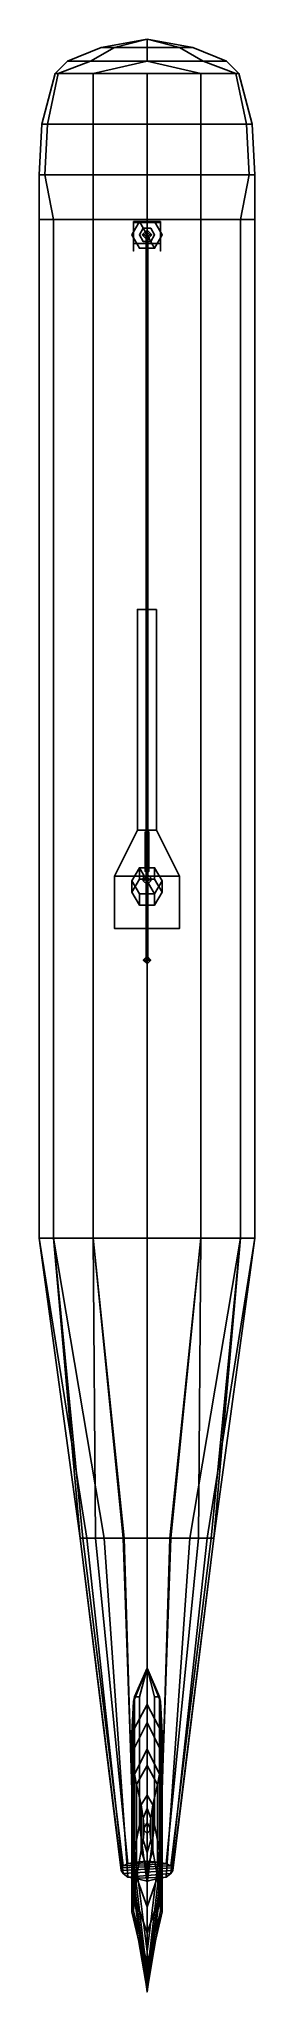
# Model space of a CAD drawing. Extents: x -1.1 to 1.1, y -10.2 to 10.2.
import ezdxf

# ---------------------------------------------------------------- set-up
doc = ezdxf.new("R2010")
doc.units = 0
doc.layers.get('0').update_dxf_attribs({"linetype": 'CONTINUOUS'})

msp = doc.modelspace()

# ---------------------------------------------------------------- linework, layer by layer
for points in [[(0, 10.22, 1.79), (0, 10.13, 2.02), (0.339, 10.13, 1.9), (0, 10.22, 1.79)], [(0, 10.22, 1.79), (0.339, 10.13, 1.9), (0.48, 10.13, 1.83), (0, 10.22, 1.79)], [(0, 10.22, 1.79), (0.48, 10.13, 1.83), (0.339, 10.13, 1.67), (0, 10.22, 1.79)], [(0, 10.22, 1.79), (0.339, 10.13, 1.67), (0, 10.13, 1.56), (0, 10.22, 1.79)], [(-0.48, 10.13, 1.83), (-0.831, 9.99, 1.86), (-0.59, 9.99, 1.94), (-0.339, 10.13, 1.9)], [(-0.339, 10.13, 1.67), (-0.59, 9.99, 1.79), (-0.831, 9.99, 1.86), (-0.48, 10.13, 1.83)], [(-0.339, 10.13, 1.9), (-0.59, 9.99, 1.94), (0, 9.99, 2.21), (0, 10.13, 2.02)], [(0, 10.13, 1.56), (0, 9.99, 1.48), (-0.59, 9.99, 1.79), (-0.339, 10.13, 1.67)], [(0, 10.22, 1.79), (-0.48, 10.13, 1.83), (-0.339, 10.13, 1.9), (0, 10.22, 1.79)], [(0, 10.22, 1.79), (-0.339, 10.13, 1.67), (-0.48, 10.13, 1.83), (0, 10.22, 1.79)], [(0, 10.22, 1.79), (-0.339, 10.13, 1.9), (0, 10.13, 2.02), (0, 10.22, 1.79)], [(0, 10.22, 1.79), (0, 10.13, 1.56), (-0.339, 10.13, 1.67), (0, 10.22, 1.79)], [(0, 10.13, 2.02), (0, 9.99, 2.21), (0.588, 9.99, 1.94), (0.339, 10.13, 1.9)], [(0.339, 10.13, 1.67), (0.588, 9.99, 1.79), (0, 9.99, 1.48), (0, 10.13, 1.56)], [(0.339, 10.13, 1.9), (0.588, 9.99, 1.94), (0.831, 9.99, 1.86), (0.48, 10.13, 1.83)], [(0.48, 10.13, 1.83), (0.831, 9.99, 1.86), (0.588, 9.99, 1.79), (0.339, 10.13, 1.67)], [(-0.93, 9.86, 2.19), (-0.96, 9.86, 1.88), (-1.1, 9.33, 2.1), (-1.04, 9.33, 2.65)], [(-0.96, 9.86, 1.88), (-0.93, 9.86, 1.82), (-1.04, 9.33, 1.67), (-1.1, 9.33, 2.1)], [(-0.93, 9.86, 1.82), (-0.565, 9.86, 1.42), (-0.565, 9.33, 1.19), (-1.04, 9.33, 1.67)], [(-0.565, 9.86, 2.38), (-0.93, 9.86, 2.19), (-1.04, 9.33, 2.65), (-0.565, 9.33, 3.03)], [(-0.831, 9.99, 1.86), (-0.96, 9.86, 1.88), (-0.93, 9.86, 2.19), (-0.59, 9.99, 1.94)], [(-0.59, 9.99, 1.79), (-0.93, 9.86, 1.82), (-0.96, 9.86, 1.88), (-0.831, 9.99, 1.86)], [(-0.59, 9.99, 1.94), (-0.93, 9.86, 2.19), (-0.565, 9.86, 2.38), (0, 9.99, 2.21)], [(0, 9.99, 1.48), (-0.565, 9.86, 1.42), (-0.93, 9.86, 1.82), (-0.59, 9.99, 1.79)], [(-0.565, 9.86, 2.38), (0, 9.86, 2.42), (0.565, 9.86, 2.38), (0, 9.99, 2.21)], [(0.565, 9.86, 1.42), (0, 9.86, 1.4), (-0.565, 9.86, 1.42), (0, 9.99, 1.48)], [(-0.565, 9.86, 1.42), (0, 9.86, 1.4), (0, 9.33, 1.17), (-0.565, 9.33, 1.19)], [(0, 9.86, 2.42), (-0.565, 9.86, 2.38), (-0.565, 9.33, 3.03), (0, 9.33, 3.1)], [(0, 9.99, 2.21), (0.565, 9.86, 2.38), (0.93, 9.86, 2.19), (0.588, 9.99, 1.94)], [(0.588, 9.99, 1.79), (0.93, 9.86, 1.82), (0.565, 9.86, 1.42), (0, 9.99, 1.48)], [(0, 9.86, 1.4), (0.565, 9.86, 1.42), (0.565, 9.33, 1.19), (0, 9.33, 1.17)], [(0.565, 9.86, 2.38), (0, 9.86, 2.42), (0, 9.33, 3.1), (0.565, 9.33, 3.03)], [(0.565, 9.86, 1.42), (0.93, 9.86, 1.82), (1.04, 9.33, 1.67), (0.565, 9.33, 1.19)], [(0.93, 9.86, 2.19), (0.565, 9.86, 2.38), (0.565, 9.33, 3.03), (1.04, 9.33, 2.65)], [(0.588, 9.99, 1.94), (0.93, 9.86, 2.19), (0.96, 9.86, 1.88), (0.831, 9.99, 1.86)], [(0.831, 9.99, 1.86), (0.96, 9.86, 1.88), (0.93, 9.86, 1.82), (0.588, 9.99, 1.79)], [(0.96, 9.86, 1.88), (0.93, 9.86, 2.19), (1.04, 9.33, 2.65), (1.1, 9.33, 2.1)], [(0.93, 9.86, 1.82), (0.96, 9.86, 1.88), (1.1, 9.33, 2.1), (1.04, 9.33, 1.67)], [(-1.04, 9.33, 2.65), (-1.1, 9.33, 2.1), (-1.13, 8.8, 2.1), (-1.07, 8.8, 2.665)], [(-1.1, 9.33, 2.1), (-1.04, 9.33, 1.67), (-1.07, 8.8, 1.535), (-1.13, 8.8, 2.1)], [(-1.04, 9.33, 1.67), (-0.565, 9.33, 1.19), (-0.565, 8.8, 1.07), (-1.07, 8.8, 1.535)], [(-0.565, 9.33, 3.03), (-1.04, 9.33, 2.65), (-1.07, 8.8, 2.665), (-0.565, 8.8, 3.079)], [(-0.565, 9.33, 1.19), (0, 9.33, 1.17), (0, 8.8, 1), (-0.565, 8.8, 1.07)], [(0, 9.33, 3.1), (-0.565, 9.33, 3.03), (-0.565, 8.8, 3.079), (0, 8.8, 3.23)], [(0, 9.33, 1.17), (0.565, 9.33, 1.19), (0.565, 8.8, 1.07), (0, 8.8, 1)], [(0.565, 9.33, 3.03), (0, 9.33, 3.1), (0, 8.8, 3.23), (0.565, 8.8, 3.079)], [(0.565, 9.33, 1.19), (1.04, 9.33, 1.67), (1.07, 8.8, 1.535), (0.565, 8.8, 1.07)], [(1.04, 9.33, 2.65), (0.565, 9.33, 3.03), (0.565, 8.8, 3.079), (1.07, 8.8, 2.665)], [(1.1, 9.33, 2.1), (1.04, 9.33, 2.65), (1.07, 8.8, 2.665), (1.13, 8.8, 2.1)], [(1.04, 9.33, 1.67), (1.1, 9.33, 2.1), (1.13, 8.8, 2.1), (1.07, 8.8, 1.535)], [(-1.13, 8.8, 2.1), (-1.07, 8.8, 1.535), (-0.979, 8.33, 1.535), (-1.13, 8.33, 2.1)], [(-1.07, 8.8, 2.665), (-1.13, 8.8, 2.1), (-1.13, 8.33, 2.1), (-0.979, 8.33, 2.665)], [(-1.07, 8.8, 1.535), (-0.565, 8.8, 1.07), (-0.565, 8.33, 1.121), (-0.979, 8.33, 1.535)], [(-0.565, 8.8, 3.079), (-1.07, 8.8, 2.665), (-0.979, 8.33, 2.665), (-0.565, 8.33, 3.079)], [(-0.565, 8.8, 1.07), (0, 8.8, 1), (0, 8.33, 0.97), (-0.565, 8.33, 1.121)], [(0, 8.8, 3.23), (-0.565, 8.8, 3.079), (-0.565, 8.33, 3.079), (0, 8.33, 3.23)], [(0, 8.8, 1), (0.565, 8.8, 1.07), (0.565, 8.33, 1.121), (0, 8.33, 0.97)], [(0.565, 8.8, 3.079), (0, 8.8, 3.23), (0, 8.33, 3.23), (0.565, 8.33, 3.079)], [(0.565, 8.8, 1.07), (1.07, 8.8, 1.535), (0.979, 8.33, 1.535), (0.565, 8.33, 1.121)], [(1.07, 8.8, 2.665), (0.565, 8.8, 3.079), (0.565, 8.33, 3.079), (0.979, 8.33, 2.665)], [(1.07, 8.8, 1.535), (1.13, 8.8, 2.1), (1.13, 8.33, 2.1), (0.979, 8.33, 1.535)], [(1.13, 8.8, 2.1), (1.07, 8.8, 2.665), (0.979, 8.33, 2.665), (1.13, 8.33, 2.1)], [(-0.979, 8.33, 2.665), (-1.13, 8.33, 2.1), (-1.13, -2.33, 2.1), (-0.979, -2.33, 2.665)], [(-1.13, 8.33, 2.1), (-0.979, 8.33, 1.535), (-0.979, -2.33, 1.535), (-1.13, -2.33, 2.1)], [(-0.565, 8.33, 3.079), (-0.979, 8.33, 2.665), (-0.979, -2.33, 2.665), (-0.565, -2.33, 3.079)], [(-0.979, 8.33, 1.535), (-0.565, 8.33, 1.121), (-0.565, -2.33, 1.121), (-0.979, -2.33, 1.535)], [(0, 8.33, 3.23), (-0.565, 8.33, 3.079), (-0.565, -2.33, 3.079), (0, -2.33, 3.23)], [(-0.565, 8.33, 1.121), (0, 8.33, 0.97), (0, -2.33, 0.97), (-0.565, -2.33, 1.121)], [(-0.08, 8.309, 0.86), (-0.16, 8.17, 0.86), (-0.16, 8.17, 1.02), (-0.08, 8.309, 1)], [(-0.08, 8.309, 0.86), (0.08, 8.031, 0.86), (-0.08, 8.031, 0.86), (-0.16, 8.17, 0.86)], [(-0.14, 8.15, 0.201), (-0.14, 8.31, 0.57), (-0.14, 8.08, 0.57), (-0.14, 8, 0.201)], [(-0.14, 8.31, 0.57), (-0.14, 8.08, 0.57), (-0.14, 8.08, 0.72), (-0.14, 8.3, 0.72)], [(0.14, 8.3, 0.72), (0.14, 8.31, 0.57), (-0.14, 8.31, 0.57), (-0.14, 8.3, 0.72)], [(0.14, 8.31, 0.57), (0.14, 8.08, 0.57), (-0.14, 8.08, 0.57), (-0.14, 8.31, 0.57)], [(-0.14, 8.3, 0.72), (-0.14, 8.08, 0.72), (0.14, 8.08, 0.72), (0.14, 8.3, 0.72)], [(0.08, 8.309, 0.86), (-0.08, 8.309, 0.86), (-0.08, 8.309, 1), (0.08, 8.309, 1)], [(0.08, 8.309, 0.86), (0.16, 8.17, 0.86), (0.08, 8.031, 0.86), (-0.08, 8.309, 0.86)], [(-0.04, 8.239, 0.72), (-0.08, 8.17, 0.72), (-0.08, 8.17, 0.86), (-0.04, 8.239, 0.86)], [(0, 8.22, 3.21), (-0.05, 8.17, 3.21), (-0.03, 8.17, 3.75), (0, 8.2, 3.75)], [(0.04, 8.239, 0.72), (-0.04, 8.239, 0.72), (-0.04, 8.239, 0.86), (0.04, 8.239, 0.86)], [(0, 8.2, 3.75), (-0.03, 8.17, 3.75), (0, 8.14, 3.75), (0.03, 8.17, 3.75)], [(0.565, 8.33, 3.079), (0, 8.33, 3.23), (0, -2.33, 3.23), (0.565, -2.33, 3.079)], [(0, 8.33, 0.97), (0.565, 8.33, 1.121), (0.565, -2.33, 1.121), (0, -2.33, 0.97)], [(0.05, 8.17, 3.21), (0, 8.22, 3.21), (0, 8.2, 3.75), (0.03, 8.17, 3.75)], [(0.08, 8.17, 0.72), (0.04, 8.239, 0.72), (0.04, 8.239, 0.86), (0.08, 8.17, 0.86)], [(0.16, 8.17, 0.86), (0.08, 8.309, 0.86), (0.08, 8.309, 1), (0.16, 8.17, 1.02)], [(0.14, 8.15, 0.201), (0.14, 8.31, 0.57), (0.14, 8.08, 0.57), (0.14, 8, 0.201)], [(0.14, 8.08, 0.72), (0.14, 8.08, 0.57), (0.14, 8.31, 0.57), (0.14, 8.3, 0.72)], [(0.979, 8.33, 2.665), (0.565, 8.33, 3.079), (0.565, -2.33, 3.079), (0.979, -2.33, 2.665)], [(0.565, 8.33, 1.121), (0.979, 8.33, 1.535), (0.979, -2.33, 1.535), (0.565, -2.33, 1.121)], [(1.13, 8.33, 2.1), (0.979, 8.33, 2.665), (0.979, -2.33, 2.665), (1.13, -2.33, 2.1)], [(0.979, 8.33, 1.535), (1.13, 8.33, 2.1), (1.13, -2.33, 2.1), (0.979, -2.33, 1.535)], [(-0.16, 8.17, 0.86), (-0.08, 8.031, 0.86), (-0.08, 8.031, 1), (-0.16, 8.17, 1.02)], [(-0.14, 8.08, 0.72), (-0.14, 8.08, 0.57), (0.14, 8.08, 0.57), (0.14, 8.08, 0.72)], [(-0.08, 8.17, 0.72), (-0.04, 8.101, 0.72), (-0.04, 8.101, 0.86), (-0.08, 8.17, 0.86)], [(-0.08, 8.031, 0.86), (0.08, 8.031, 0.86), (0.08, 8.031, 1), (-0.08, 8.031, 1)], [(-0.05, 8.17, 3.21), (0, 8.12, 3.21), (0, 8.14, 3.75), (-0.03, 8.17, 3.75)], [(-0.04, 8.101, 0.72), (0.04, 8.101, 0.72), (0.04, 8.101, 0.86), (-0.04, 8.101, 0.86)], [(0, 8.17, 3.65), (-0.01, 8.17, 3.64), (-0.01, 0.58, 3.78), (0, 0.58, 3.79)], [(-0.01, 8.17, 3.64), (0, 8.17, 3.63), (0, 0.58, 3.77), (-0.01, 0.58, 3.78)], [(0, 8.12, 3.21), (0.05, 8.17, 3.21), (0.03, 8.17, 3.75), (0, 8.14, 3.75)], [(0.01, 8.17, 3.64), (0, 8.17, 3.65), (0, 0.58, 3.79), (0.01, 0.58, 3.78)], [(0, 8.17, 3.63), (0.01, 8.17, 3.64), (0.01, 0.58, 3.78), (0, 0.58, 3.77)], [(0.04, 8.101, 0.72), (0.08, 8.17, 0.72), (0.08, 8.17, 0.86), (0.04, 8.101, 0.86)], [(0.08, 8.031, 0.86), (0.16, 8.17, 0.86), (0.16, 8.17, 1.02), (0.08, 8.031, 1)], [(0.1, 4.25, 1.01), (0.1, 1.94, 0.32), (-0.1, 1.94, 0.32), (-0.1, 4.25, 1.01)], [(0.1, 1.94, 0.32), (0.34, 1.46, 0.32), (-0.34, 1.46, 0.32), (-0.1, 1.94, 0.32)], [(0, 1.53, 0.32), (-0.02, 1.51, 0.32), (-0.02, 1.92, 0.99), (0, 1.94, 0.99)], [(-0.02, 1.51, 0.32), (0, 1.49, 0.32), (0, 1.9, 0.99), (-0.02, 1.92, 0.99)], [(0.02, 1.51, 0.32), (0, 1.53, 0.32), (0, 1.94, 0.99), (0.02, 1.92, 0.99)], [(0, 1.49, 0.32), (0.02, 1.51, 0.32), (0.02, 1.92, 0.99), (0, 1.9, 0.99)], [(0.34, 1.46, 0.32), (0.34, 0.91, 0.32), (-0.34, 0.91, 0.32), (-0.34, 1.46, 0.32)], [(-0.08, 1.546, 0.544), (-0.16, 1.41, 0.52), (-0.16, 1.292, 1.19), (-0.08, 1.428, 1.214)], [(-0.08, 1.546, 0.544), (0.08, 1.274, 0.496), (-0.08, 1.274, 0.496), (-0.16, 1.41, 0.52)], [(0.08, 1.546, 0.544), (-0.08, 1.546, 0.544), (-0.08, 1.428, 1.214), (0.08, 1.428, 1.214)], [(0.08, 1.546, 0.544), (0.16, 1.41, 0.52), (0.08, 1.274, 0.496), (-0.08, 1.546, 0.544)], [(0, 1.48, 0.32), (-0.04, 1.44, 0.32), (-0.04, 1.41, 0.52), (0, 1.44, 0.53)], [(-0.04, 1.44, 0.32), (0, 1.4, 0.32), (0, 1.37, 0.52), (-0.04, 1.41, 0.52)], [(0.04, 1.44, 0.32), (0, 1.48, 0.32), (0, 1.44, 0.53), (0.04, 1.41, 0.52)], [(0, 1.4, 0.32), (0.04, 1.44, 0.32), (0.04, 1.41, 0.52), (0, 1.37, 0.52)], [(0.16, 1.41, 0.52), (0.08, 1.546, 0.544), (0.08, 1.428, 1.214), (0.16, 1.292, 1.19)], [(-0.16, 1.41, 0.52), (-0.08, 1.274, 0.496), (-0.08, 1.155, 1.166), (-0.16, 1.292, 1.19)], [(-0.08, 1.274, 0.496), (0.08, 1.274, 0.496), (0.08, 1.155, 1.166), (-0.08, 1.155, 1.166)], [(0.08, 1.274, 0.496), (0.16, 1.41, 0.52), (0.16, 1.292, 1.19), (0.08, 1.155, 1.166)], [(0, 0.62, 3.69), (-0.04, 0.58, 3.69), (-0.02, 0.58, 3.79), (0, 0.6, 3.79)], [(0.04, 0.58, 3.69), (0, 0.62, 3.69), (0, 0.6, 3.79), (0.02, 0.58, 3.79)], [(-0.04, 0.58, 3.69), (0, 0.54, 3.69), (0, 0.56, 3.79), (-0.02, 0.58, 3.79)], [(0, 0.6, 3.79), (-0.02, 0.58, 3.79), (0, 0.56, 3.79), (0.02, 0.58, 3.79)], [(0, 0.54, 3.69), (0.04, 0.58, 3.69), (0.02, 0.58, 3.79), (0, 0.56, 3.79)], [(-0.979, -2.33, 2.665), (-1.13, -2.33, 2.1), (-0.7, -5.47, 2.02), (-0.7, -5.47, 2.6)], [(-1.13, -2.33, 2.1), (-1.13, -2.33, 2.1), (-0.63, -5.47, 1.78), (-0.7, -5.47, 2.02)], [(-1.13, -2.33, 2.1), (-0.979, -2.33, 1.535), (-0.45, -5.47, 1.54), (-0.63, -5.47, 1.78)], [(-0.979, -2.33, 1.535), (-0.565, -2.33, 1.121), (-0.24, -5.47, 1.43), (-0.45, -5.47, 1.54)], [(-0.979, -2.33, 2.665), (-0.979, -2.33, 2.665), (-0.7, -5.47, 2.6), (-0.67, -5.47, 2.75)], [(-0.565, -2.33, 3.079), (-0.979, -2.33, 2.665), (-0.67, -5.47, 2.75), (-0.54, -5.47, 3)], [(0, -5.47, 1.38), (-0.24, -5.47, 1.43), (-0.565, -2.33, 1.121), (0, -2.33, 0.97)], [(0, -2.33, 3.23), (-0.565, -2.33, 3.079), (-0.25, -5.47, 3.19), (0, -5.47, 3.23)], [(-0.565, -2.33, 3.079), (-0.565, -2.33, 3.079), (-0.54, -5.47, 3), (-0.25, -5.47, 3.19)], [(0, -2.33, 0.97), (0.565, -2.33, 1.121), (0.24, -5.47, 1.43), (0, -5.47, 1.38)], [(0, -5.47, 3.23), (0.25, -5.47, 3.19), (0.565, -2.33, 3.079), (0, -2.33, 3.23)], [(0.45, -5.47, 1.54), (0.24, -5.47, 1.43), (0.565, -2.33, 1.121), (0.979, -2.33, 1.535)], [(0.25, -5.47, 3.19), (0.54, -5.47, 3), (0.565, -2.33, 3.079)], [(0.63, -5.47, 1.78), (0.45, -5.47, 1.54), (0.979, -2.33, 1.535), (1.13, -2.33, 2.1)], [(0.54, -5.47, 3), (0.67, -5.47, 2.75), (0.979, -2.33, 2.665), (0.565, -2.33, 3.079)], [(0.7, -5.47, 2.02), (0.63, -5.47, 1.78), (1.13, -2.33, 2.1)], [(0.67, -5.47, 2.75), (0.7, -5.47, 2.6), (0.979, -2.33, 2.665)], [(0.7, -5.47, 2.6), (0.7, -5.47, 2.02), (1.13, -2.33, 2.1), (0.979, -2.33, 2.665)], [(-0.7, -5.47, 2.6), (-0.7, -5.47, 2.02), (-0.27, -8.95, 2.6), (-0.27, -8.92, 2.78)], [(-0.7, -5.47, 2.02), (-0.63, -5.47, 1.78), (-0.25, -8.98, 2.35), (-0.27, -8.95, 2.6)], [(-0.67, -5.47, 2.75), (-0.7, -5.47, 2.6), (-0.27, -8.92, 2.78), (-0.25, -8.9, 2.96)], [(-0.54, -5.47, 3), (-0.67, -5.47, 2.75), (-0.25, -8.9, 2.96), (-0.2, -8.88, 3.09)], [(-0.63, -5.47, 1.78), (-0.45, -5.47, 1.54), (-0.2, -9.02, 2.11), (-0.25, -8.98, 2.35)], [(-0.25, -5.47, 3.19), (-0.54, -5.47, 3), (-0.2, -8.88, 3.09), (-0.13, -8.86, 3.19)], [(-0.45, -5.47, 1.54), (-0.24, -5.47, 1.43), (-0.13, -9.03, 2.02), (-0.2, -9.02, 2.11)], [(0, -5.47, 3.23), (-0.25, -5.47, 3.19), (-0.13, -8.86, 3.19), (0, -8.85, 3.23)], [(0, -9.06, 1.9), (-0.13, -9.03, 2.02), (-0.24, -5.47, 1.43), (0, -5.47, 1.38)], [(0, -8.85, 3.23), (0.13, -8.86, 3.19), (0.25, -5.47, 3.19), (0, -5.47, 3.23)], [(0, -5.47, 1.38), (0.24, -5.47, 1.43), (0.13, -9.03, 2.02), (0, -9.06, 1.9)], [(0.13, -8.86, 3.19), (0.2, -8.88, 3.09), (0.54, -5.47, 3), (0.25, -5.47, 3.19)], [(0.2, -9.02, 2.11), (0.13, -9.03, 2.02), (0.24, -5.47, 1.43), (0.45, -5.47, 1.54)], [(0.2, -8.88, 3.09), (0.25, -8.9, 2.96), (0.67, -5.47, 2.75), (0.54, -5.47, 3)], [(0.25, -8.98, 2.35), (0.2, -9.02, 2.11), (0.45, -5.47, 1.54), (0.63, -5.47, 1.78)], [(0.25, -8.9, 2.96), (0.27, -8.92, 2.78), (0.7, -5.47, 2.6), (0.67, -5.47, 2.75)], [(0.27, -8.95, 2.6), (0.25, -8.98, 2.35), (0.63, -5.47, 1.78), (0.7, -5.47, 2.02)], [(0.27, -8.92, 2.78), (0.27, -8.95, 2.6), (0.7, -5.47, 2.02), (0.7, -5.47, 2.6)], [(0, -7.21, 4.23), (0, -6.83, 3.23), (-0.14, -7.18, 3.23), (-0.16, -7.51, 4.23)], [(0, -6.83, 3.23), (0, -6.83, 2.84), (-0.13, -7.13, 2.84), (-0.14, -7.18, 3.23)], [(0, -6.83, 2.84), (0, -6.83, 2.6), (-0.13, -7.13, 2.6), (-0.13, -7.13, 2.84)], [(0, -6.83, 2.6), (0, -6.83, 2.32), (-0.13, -7.13, 2.32), (-0.13, -7.13, 2.6)], [(0, -6.83, 2.32), (0, -6.83, 2.13), (-0.13, -7.13, 2.13), (-0.13, -7.13, 2.32)], [(0, -6.83, 2.13), (0, -6.83, 1.94), (-0.08, -7.13, 1.97), (-0.13, -7.13, 2.13)], [(0, -6.83, 1.94), (0, -9.08, 1.94), (-0.08, -8.47, 1.97), (-0.08, -7.13, 1.97)], [(0.13, -7.13, 2.6), (0.13, -7.13, 2.32), (0, -6.83, 2.32), (0, -6.83, 2.6)], [(0.08, -7.13, 1.97), (0.08, -8.47, 1.97), (0, -9.08, 1.94), (0, -6.83, 1.94)], [(0.13, -7.13, 2.13), (0.08, -7.13, 1.97), (0, -6.83, 1.94), (0, -6.83, 2.13)], [(0.13, -7.13, 2.32), (0.13, -7.13, 2.13), (0, -6.83, 2.13), (0, -6.83, 2.32)], [(0.16, -7.51, 4.23), (0.14, -7.18, 3.23), (0, -6.83, 3.23), (0, -7.21, 4.23)], [(0.14, -7.18, 3.23), (0.13, -7.13, 2.84), (0, -6.83, 2.84), (0, -6.83, 3.23)], [(0.13, -7.13, 2.84), (0.13, -7.13, 2.6), (0, -6.83, 2.6), (0, -6.83, 2.84)], [(-0.13, -7.13, 2.84), (-0.13, -9.24, 2.84), (-0.14, -9.37, 3.23), (-0.14, -7.18, 3.23)], [(-0.13, -7.13, 2.6), (-0.13, -9.1, 2.6), (-0.13, -9.24, 2.84), (-0.13, -7.13, 2.84)], [(-0.13, -7.13, 2.32), (-0.13, -8.93, 2.32), (-0.13, -9.1, 2.6), (-0.13, -7.13, 2.6)], [(-0.13, -7.13, 2.13), (-0.13, -8.74, 2.13), (-0.13, -8.93, 2.32), (-0.13, -7.13, 2.32)], [(-0.08, -7.13, 1.97), (-0.08, -8.47, 1.97), (-0.13, -8.74, 2.13), (-0.13, -7.13, 2.13)], [(0.13, -8.74, 2.13), (0.08, -8.47, 1.97), (0.08, -7.13, 1.97), (0.13, -7.13, 2.13)], [(0.13, -9.1, 2.6), (0.13, -8.93, 2.32), (0.13, -7.13, 2.32), (0.13, -7.13, 2.6)], [(0.13, -8.93, 2.32), (0.13, -8.74, 2.13), (0.13, -7.13, 2.13), (0.13, -7.13, 2.32)], [(0.14, -9.37, 3.23), (0.13, -9.24, 2.84), (0.13, -7.13, 2.84), (0.14, -7.18, 3.23)], [(0.13, -9.24, 2.84), (0.13, -9.1, 2.6), (0.13, -7.13, 2.6), (0.13, -7.13, 2.84)], [(-0.14, -7.18, 3.23), (-0.14, -9.37, 3.23), (-0.16, -9.38, 4.23), (-0.16, -7.51, 4.23)], [(0, -7.4, 4.75), (0, -7.21, 4.23), (-0.16, -7.51, 4.23), (-0.15, -7.7, 4.75)], [(0.15, -7.7, 4.75), (0.16, -7.51, 4.23), (0, -7.21, 4.23), (0, -7.4, 4.75)], [(0.16, -9.38, 4.23), (0.14, -9.37, 3.23), (0.14, -7.18, 3.23), (0.16, -7.51, 4.23)], [(-0.16, -7.51, 4.23), (-0.16, -9.38, 4.23), (-0.15, -9.35, 4.75), (-0.15, -7.7, 4.75)], [(0, -7.68, 5.48), (0, -7.4, 4.75), (-0.15, -7.7, 4.75), (-0.13, -7.94, 5.48)], [(0.13, -7.94, 5.48), (0.15, -7.7, 4.75), (0, -7.4, 4.75), (0, -7.68, 5.48)], [(0.15, -9.35, 4.75), (0.16, -9.38, 4.23), (0.16, -7.51, 4.23), (0.15, -7.7, 4.75)], [(-0.15, -7.7, 4.75), (-0.15, -9.35, 4.75), (-0.13, -9.22, 5.48), (-0.13, -7.94, 5.48)], [(0, -7.85, 5.9), (0, -7.68, 5.48), (-0.13, -7.94, 5.48), (-0.11, -8.05, 5.9)], [(0.11, -8.05, 5.9), (0.13, -7.94, 5.48), (0, -7.68, 5.48), (0, -7.85, 5.9)], [(0.13, -9.22, 5.48), (0.15, -9.35, 4.75), (0.15, -7.7, 4.75), (0.13, -7.94, 5.48)], [(-0.13, -7.94, 5.48), (-0.13, -9.22, 5.48), (-0.11, -9.02, 5.9), (-0.11, -8.05, 5.9)], [(0, -8.16, 6.32), (0, -7.85, 5.9), (-0.11, -8.05, 5.9), (-0.06, -8.26, 6.32)], [(0.06, -8.26, 6.32), (0.11, -8.05, 5.9), (0, -7.85, 5.9), (0, -8.16, 6.32)], [(0.11, -9.02, 5.9), (0.13, -9.22, 5.48), (0.13, -7.94, 5.48), (0.11, -8.05, 5.9)], [(-0.11, -8.05, 5.9), (-0.11, -9.02, 5.9), (-0.06, -8.74, 6.32), (-0.06, -8.26, 6.32)], [(0, -8.3, 6.42), (0, -8.16, 6.32), (-0.06, -8.26, 6.32), (-0.04, -8.4, 6.42)], [(0.04, -8.4, 6.42), (0.06, -8.26, 6.32), (0, -8.16, 6.32), (0, -8.3, 6.42)], [(0.06, -8.74, 6.32), (0.11, -9.02, 5.9), (0.11, -8.05, 5.9), (0.06, -8.26, 6.32)], [(-0.06, -8.26, 6.32), (-0.06, -8.74, 6.32), (-0.04, -8.63, 6.42), (-0.04, -8.4, 6.42)], [(0, -8.45, 6.45), (0, -8.3, 6.42), (-0.04, -8.4, 6.42), (-0.03, -8.5, 6.45)], [(0.03, -8.5, 6.45), (0.04, -8.4, 6.42), (0, -8.3, 6.42), (0, -8.45, 6.45)], [(0.04, -8.63, 6.42), (0.06, -8.74, 6.32), (0.06, -8.26, 6.32), (0.04, -8.4, 6.42)], [(-0.13, -8.74, 2.13), (-0.08, -8.47, 1.97), (0, -9.08, 1.94), (0, -9.8, 2.13)], [(-0.04, -8.4, 6.42), (-0.04, -8.63, 6.42), (-0.03, -8.53, 6.45), (-0.03, -8.5, 6.45)], [(-0.03, -8.53, 6.45), (-0.04, -8.63, 6.42), (0, -8.76, 6.42), (0, -8.56, 6.45)], [(-0.03, -8.5, 6.45), (-0.03, -8.53, 6.45), (0, -8.56, 6.45), (0, -8.45, 6.45)], [(0, -8.45, 6.45), (0, -8.56, 6.45), (0.03, -8.53, 6.45), (0.03, -8.5, 6.45)], [(0, -9.8, 2.13), (0, -9.08, 1.94), (0.08, -8.47, 1.97), (0.13, -8.74, 2.13)], [(0, -8.56, 6.45), (0, -8.76, 6.42), (0.04, -8.63, 6.42), (0.03, -8.53, 6.45)], [(0.03, -8.53, 6.45), (0.04, -8.63, 6.42), (0.04, -8.4, 6.42), (0.03, -8.5, 6.45)], [(-0.13, -8.93, 2.32), (-0.13, -8.74, 2.13), (0, -9.8, 2.13), (0, -10.04, 2.32)], [(-0.06, -8.74, 6.32), (-0.11, -9.02, 5.9), (0, -9.33, 5.9), (0, -8.93, 6.32)], [(-0.04, -8.63, 6.42), (-0.06, -8.74, 6.32), (0, -8.93, 6.32), (0, -8.76, 6.42)], [(0, -8.76, 6.42), (0, -8.93, 6.32), (0.06, -8.74, 6.32), (0.04, -8.63, 6.42)], [(0, -10.04, 2.32), (0, -9.8, 2.13), (0.13, -8.74, 2.13), (0.13, -8.93, 2.32)], [(0, -8.93, 6.32), (0, -9.33, 5.9), (0.11, -9.02, 5.9), (0.06, -8.74, 6.32)], [(0.2, -8.88, 3.09), (-0.25, -8.9, 2.96), (-0.27, -8.92, 2.78), (0.25, -8.9, 2.96)], [(0.25, -8.9, 2.96), (-0.27, -8.92, 2.78), (-0.27, -8.95, 2.6), (0.27, -8.92, 2.78)], [(0.27, -8.92, 2.78), (-0.27, -8.95, 2.6), (-0.25, -8.98, 2.35), (0.27, -8.95, 2.6)], [(0.13, -8.86, 3.19), (-0.2, -8.88, 3.09), (-0.25, -8.9, 2.96), (0.2, -8.88, 3.09)], [(0.27, -8.95, 2.6), (-0.25, -8.98, 2.35), (-0.2, -9.02, 2.11), (0.25, -8.98, 2.35)], [(0, -8.85, 3.23), (-0.13, -8.86, 3.19), (-0.2, -8.88, 3.09), (0.13, -8.86, 3.19)], [(0.25, -8.98, 2.35), (-0.2, -9.02, 2.11), (-0.13, -9.03, 2.02), (0.2, -9.02, 2.11)], [(-0.13, -9.1, 2.6), (-0.13, -8.93, 2.32), (0, -10.04, 2.32), (0, -10.17, 2.6)], [(0, -10.17, 2.6), (0, -10.04, 2.32), (0.13, -8.93, 2.32), (0.13, -9.1, 2.6)], [(0.2, -9.02, 2.11), (-0.13, -9.03, 2.02), (0, -9.06, 1.9), (0.13, -9.03, 2.02)], [(-0.11, -9.02, 5.9), (-0.13, -9.22, 5.48), (0, -9.6, 5.48), (0, -9.33, 5.9)], [(-0.13, -9.24, 2.84), (-0.13, -9.1, 2.6), (0, -10.17, 2.6), (0, -10.22, 2.84)], [(0, -9.33, 5.9), (0, -9.6, 5.48), (0.13, -9.22, 5.48), (0.11, -9.02, 5.9)], [(0, -10.22, 2.84), (0, -10.17, 2.6), (0.13, -9.1, 2.6), (0.13, -9.24, 2.84)], [(-0.15, -9.35, 4.75), (-0.16, -9.38, 4.23), (0, -10.06, 4.23), (0, -9.92, 4.75)], [(-0.16, -9.38, 4.23), (-0.14, -9.37, 3.23), (0, -10.2, 3.23), (0, -10.06, 4.23)], [(-0.13, -9.22, 5.48), (-0.15, -9.35, 4.75), (0, -9.92, 4.75), (0, -9.6, 5.48)], [(-0.14, -9.37, 3.23), (-0.13, -9.24, 2.84), (0, -10.22, 2.84), (0, -10.2, 3.23)], [(0, -9.6, 5.48), (0, -9.92, 4.75), (0.15, -9.35, 4.75), (0.13, -9.22, 5.48)], [(0, -10.2, 3.23), (0, -10.22, 2.84), (0.13, -9.24, 2.84), (0.14, -9.37, 3.23)], [(0, -9.92, 4.75), (0, -10.06, 4.23), (0.16, -9.38, 4.23), (0.15, -9.35, 4.75)], [(0, -10.06, 4.23), (0, -10.2, 3.23), (0.14, -9.37, 3.23), (0.16, -9.38, 4.23)]]:
    msp.add_3dface(points)

doc.saveas('drawing.dxf')
